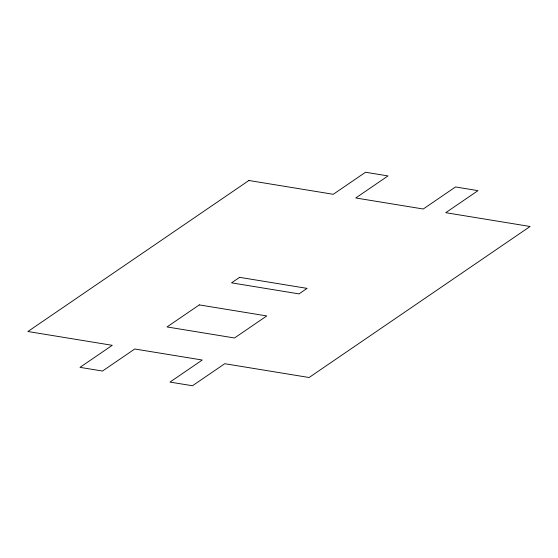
<?xml version="1.0" encoding="UTF-8"?>
<svg xmlns="http://www.w3.org/2000/svg" width="558" height="558" viewBox="0 0 558 558"><rect width="100%" height="100%" fill="white"/><g stroke="black" fill="none" stroke-linecap="round" stroke-linejoin="round"><path stroke-width="0.84" d="M248.903 180.492L27.9 331.515L112.263 345.311L79.996 367.359L102.491 371.042L134.757 348.994L202.247 360.029L169.981 382.077L192.475 385.752L224.741 363.711L309.097 377.508L530.1 226.485L445.737 212.689L478.004 190.641L455.509 186.958L423.243 209.006L355.753 197.971L388.019 175.923L365.525 172.248L333.259 194.289L248.903 180.492M199.283 304.898L167.016 326.946L234.506 337.981L266.773 315.933L199.283 304.898M239.612 277.34L231.542 282.85L299.032 293.892L307.095 288.374L239.612 277.34"/></g></svg>
